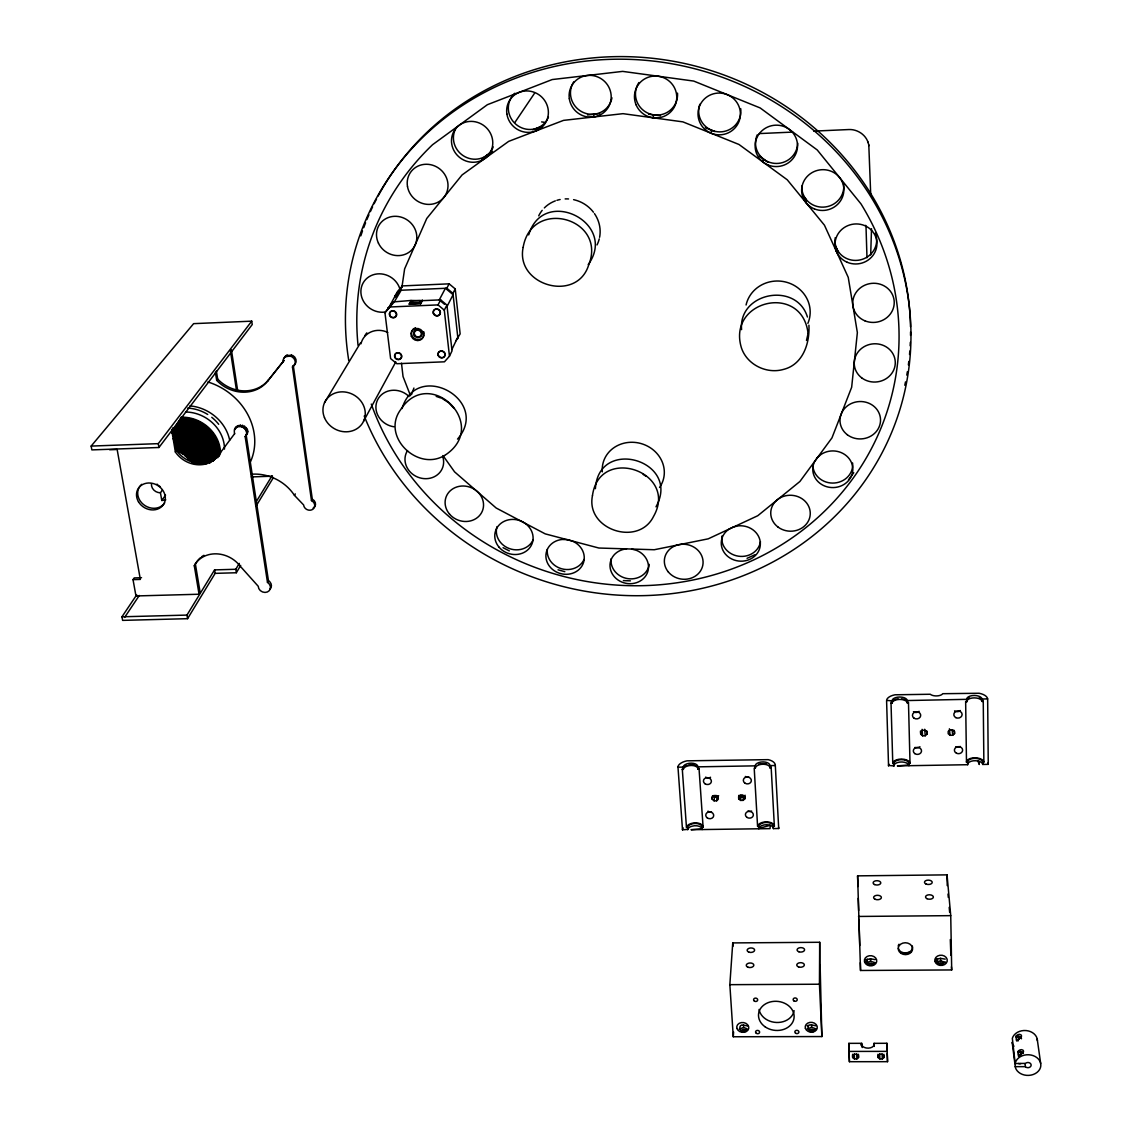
<?xml version="1.0" encoding="UTF-8"?>
<svg xmlns="http://www.w3.org/2000/svg" width="1132" height="1132" viewBox="0 0 1132 1132"><rect width="100%" height="100%" fill="white"/><g stroke="black" fill="none" stroke-linecap="round" stroke-linejoin="round"><path stroke-width="1.5" d="M819.978 986.92L819.695 942.277L732.744 942.914L729.843 984.67L733.281 1036.756L821.874 1036.558L820.106 964.789M821.874 1036.558L819.441 984.217L819.695 942.277M815.903 1025.79L811.573 1024.927C806.578 1023.625 807.059 1031.224 811.503 1031.309L815.875 1028.988M870.678 254.912L871.527 228.721M805.913 202.571L806.026 199.289L802.744 195.284M595.39 488.67C598.587 435.99 681.69 460.809 655.994 506.796M774.373 826.303L773.255 826.318A7.301 3.962 -2.3 0 0 766.506 822.469A7.301 3.962 -2.3 0 0 758.723 826.148L757.619 826.105A8.405 4.57 -2.3 0 1 766.59 821.86A8.405 4.57 -2.3 0 1 774.373 826.303L771.189 767.906A8.518 4.415 -2.5 0 0 771.076 767.072M702.109 828.808L691.001 829.714L770.057 828.624L770.213 825.313L758.85 828.412A7.301 3.976 -2.3 0 1 769.279 825.03L770.467 825.398A7.301 3.976 -2.3 0 1 773.382 828.582L778.703 828.511L775.321 765.515A12.777 6.608 -2.5 0 0 768.147 759.643L687.053 760.831A12.707 6.566 -3.8 0 0 677.941 766.562L682.497 829.827L687.775 829.374A7.259 3.948 -3.7 0 1 690.52 826.728L691.68 826.289A7.259 3.948 -3.7 0 1 702.109 828.808L702.165 829.558L702.01 827.308A7.259 3.948 -3.7 0 0 695.529 823.459A7.259 3.948 -3.7 0 0 687.605 827.124L687.732 829.756M757.591 826.544L754.209 768.189L755.327 768.175L755.214 765.487A7.4 3.821 -2.5 0 1 763.109 761.907A7.4 3.821 -2.5 0 1 769.93 765.6L775.321 765.515M755.327 768.175L755.341 767.807A7.386 3.835 -2.5 0 1 763.237 764.227A7.386 3.835 -2.5 0 1 770.057 767.921L771.189 767.906M733.281 1036.756L733.593 1031.974M744.856 798.81L745.097 795.272L743.399 796.843L740.866 796.886L738.97 795.372L738.715 798.909L740.611 800.423L743.144 800.381L744.856 798.81L744.729 796.617L742.833 795.103L740.286 795.145L738.588 796.716L738.715 798.909M743.144 800.381L743.399 796.843M740.611 800.423L740.866 796.886M741.587 329.624C738.135 292.268 796.574 281.274 807.427 317.017M716.641 800.791L718.325 799.22L718.183 797.027L716.287 795.513L713.754 795.555L712.07 797.126L712.212 799.305L714.108 800.833L716.641 800.791L716.952 797.253L718.636 795.683M714.108 800.833L714.433 797.296L712.537 795.782L712.212 799.305M808.913 325.167C809.904 343.137 803.041 364.532 783.542 369.4C766.718 374.267 747.219 364.829 741.502 348.09C726.588 300.362 801.838 282.505 808.036 333.119M763.166 162.173L763.506 159.088M808.135 333.36L806.479 340.449M687.563 827.506L686.53 827.096A8.363 4.542 -3.7 0 1 695.656 822.865A8.363 4.542 -3.7 0 1 703.113 827.294L699.067 769.137A8.462 4.386 -3.8 0 0 699.01 768.303M682.497 829.827L682.568 829.176A12.537 6.82 -3.7 0 1 683.162 827.902M686.473 827.52L682.285 768.996M682.228 769.42L683.332 769.406L683.204 766.732A7.358 3.792 -3.8 0 1 691.242 763.166A7.358 3.792 -3.8 0 1 697.793 766.845L755.186 765.855M683.332 769.406L683.374 769.038A7.344 3.806 -3.8 0 1 691.411 765.458A7.344 3.806 -3.8 0 1 697.949 769.152L699.067 769.137M401.888 287.5L404.619 268.892L426.75 218.49L462.082 174.936L508.664 141.373L563.538 120.374L623.01 113.667L682.907 121.874L738.97 144.471L787.249 179.79L824.45 225.197L848.236 277.354L857.363 332.61L851.66 387.257L831.963 437.886L799.899 481.496L757.761 515.725L708.222 538.832L654.239 549.742L598.885 548.029L545.2 533.865L496.184 508.027L454.569 471.86L442.98 455.573M141.528 577.702L134.213 577.914L133.024 579.641L135.967 595.956L199.062 594.229L194.294 565.759A27.479 23.701 27 0 1 239.956 565.887L258.238 586.277A6.268 5.434 25.5 0 0 267.421 591.965A6.268 5.434 25.5 0 0 267.477 582.357L245.163 436.627C255.62 426.17 231.296 419.392 234.621 433.811M1024.941 1063.585L1025.493 1066.811A3.226 2.589 0 0 0 1030.162 1066.952A3.226 2.589 0 0 0 1030.148 1063.231A3.226 2.589 0 0 0 1025.493 1063.387L1015.178 1063.556L1015.362 1062.637A12.919 10.329 0 0 1 1035.228 1056.552A12.919 10.329 0 0 1 1035.299 1073.561A12.919 10.329 0 0 1 1015.39 1067.575L1012.164 1042.303L1012.348 1043.209M246.252 434.985C248.559 429.099 240.083 423.708 235.654 428.137M710.967 133.18L711.575 130.237M861.693 1043.322L861.579 1043.746A6.339 4.019 0.9 0 0 868.301 1048.147A6.339 4.019 0.9 0 0 874.088 1043.35L886.894 1043.279L887.219 1051.373L849 1051.43L848.887 1043.35L861.693 1043.322L861.636 1045.289A6.339 4.033 0.9 0 0 862.358 1047.524M402.072 408.553C416.689 359.311 491.274 400.332 457.526 439.103M652.938 117.77L653.857 114.898M528.686 234.918C543.388 185.266 618.497 222.99 588.201 264.605M411.539 394.516L413.916 388.035M593.21 117.035L594.427 114.176M451.866 349.547L457.781 337.223M411.058 300.475L392.903 301.947L384.951 312.687L390.611 358.603L396.851 363.726L444.452 361.815L449.461 356.226L452.022 350.878L446.914 305.06L440.673 299.867L422.377 300.659L420.609 303.857L409.317 304.352L411.058 300.475L422.377 300.659M455.955 340.746L460.144 333.898L455.234 288.929L449.121 283.835L402.369 285.915L397.53 291.49L388.12 308.965L387.965 307.621M449.461 356.226L444.296 310.126L446.914 305.06M457.922 338.553L452.956 293.344L455.234 288.929M447.069 306.418L453.097 294.688L445.428 288.278L439.258 299.923L444.466 304.253M536.016 130.916L537.516 128.001M384.951 312.687L389.917 306.984L438.013 304.904L440.673 299.867M394.912 295.891L399.78 290.301L446.815 288.221L449.121 283.835M363.584 421.203L395.79 361.9M267.477 582.357L268.44 580.617L246.182 435.084M1018.064 1052.972L1018.517 1054.713A1.939 1.217 4.7 0 0 1021.135 1054.6A1.939 1.217 4.7 0 0 1020.923 1052.916A1.939 1.217 4.7 0 0 1018.276 1052.817C1016.777 1051.005 1021.092 1048.628 1022.889 1050.128A3.707 2.363 -17.3 0 1 1023.187 1052.406L1018.489 1056.043L1018.305 1054.6M251.502 474.237A42.761 37.469 27.7 0 1 294.462 495.377L303.631 504.971A5.688 5.023 26.4 0 0 308.668 510.136A5.688 5.023 26.4 0 0 314.555 506.881A5.688 5.023 26.4 0 0 311.484 500.613L312.305 499.141L293.315 365.678A6.311 5.688 32.1 0 0 292.693 355.42L286.467 355.363A6.311 5.688 32.1 0 0 284.061 358.519M420.609 303.857L422.293 299.98M1016.112 1037.62L1016.55 1039.318A1.924 1.189 4.5 0 0 1019.14 1039.204A1.924 1.189 4.5 0 0 1018.927 1037.563A1.924 1.189 4.5 0 0 1016.31 1037.464C1014.852 1035.681 1019.097 1033.332 1020.88 1034.789A3.665 2.321 -17.3 0 1 1021.177 1037.025L1016.564 1040.633A3.849 2.391 4.5 0 0 1018.404 1040.775M412.317 300.914L411.086 303.093L419.25 302.739L420.453 300.546L412.317 300.914L412.727 304.31M409.317 304.352L411.128 301.154M294.462 495.377L295.296 493.92M485.274 158.225A21.069 20.022 39.3 0 0 479.345 123.048A21.069 20.022 39.3 0 0 451.767 144.217A21.069 20.022 39.3 0 0 485.274 158.225L487.029 155.197M136.703 594.852L121.959 616.798L122.624 620.378L187.572 618.68L215.151 573.358L236.347 572.75L240.691 565.363M389.917 306.984L392.903 301.947M399.78 290.301L402.369 285.915M236.347 572.75L235.796 569.269L239.276 563.382M324.559 402.596L360.4 342.996M256.002 506.188L273.378 477.633M199.062 594.229L200.138 592.489L195.383 564.033A27.437 23.673 27 0 1 200.491 557.694M187.572 618.68L186.964 615.086L214.585 569.891L235.796 569.269M256.412 501.405L271.977 475.935M194.294 565.759L195.383 564.033M124.591 617.449L139.307 595.446M311.484 500.613L292.452 366.98L293.315 365.678M246.649 433.018L247.682 431.49M246.295 430.981L247.314 429.452M245.163 436.627L247.285 433.443M514.947 122.369L534.488 93.333M245.22 429.099L246.238 427.585M243.564 427.627L244.583 426.099M241.512 426.722L242.559 425.193M291.334 354.939L290.471 356.226L286.297 356.396L287.174 355.108M237.31 426.99L238.357 425.476M217.853 456.097L218.915 454.54A26.39 23.164 31.7 0 1 176.507 450.451L175.375 451.993A26.432 23.192 31.6 0 0 217.853 456.097L234.621 433.669M267.463 381.314L283.934 360.556L267.463 381.314A34.385 30.706 33.5 0 1 216.679 380.366L215.405 372.301M239.347 426.495L240.394 424.981M234.579 429.806L236.701 426.623M165.781 499.835A16.626 14.405 31.1 0 1 161.777 500.471L165.555 495.179M161.777 500.471L160.447 492.76L162.343 490.128M216.679 380.366L217.655 379.064L216.396 370.999M158.947 447.494L252.238 324.544L251.729 321.163L193.614 323.653L91.154 446.079L91.862 449.899L158.947 447.494L158.296 443.645L251.729 321.163M395.068 297.235L401.167 290.245L394.304 301.89L388.12 308.965M925.24 735.758L927.066 734.13L927.009 731.852L925.113 730.282L922.481 730.338L920.67 731.979L920.726 734.244L922.608 735.814L925.24 735.758L924.702 729.263M952.719 735.248L954.559 733.607L954.517 731.343L952.635 729.772L949.989 729.815L948.163 731.456L948.206 733.734L950.088 735.305L952.719 735.248L952.196 730.381M858.523 1057.543L858.452 1055.576L856.683 1054.189L854.25 1054.189L852.58 1055.59L852.665 1057.543L854.434 1058.944L856.867 1058.929L858.523 1057.543L858.466 1054.302M882.309 1058.915L883.979 1057.514L883.922 1055.548L882.139 1054.161L879.706 1054.161L878.036 1055.548L878.092 1057.529L879.861 1058.915L882.309 1058.915L882.125 1054.034M445.838 454.668C490.156 424.486 429.226 364.914 400.516 409.841C380.904 436.74 418.331 472.426 445.244 455.007M481.595 159.103L492.505 151.249M1016.564 1040.633L1016.338 1039.204M945.206 959.144L940.579 958.351L936.164 959.2L936.405 962.313L940.409 964.422L945.461 962.257M747.714 1025.988L743.498 1025.111C738.644 1023.795 738.588 1031.323 743.13 1031.493L747.544 1029.172M875.036 959.596L870.522 958.804L866.065 959.653L866.15 962.766L870.72 965.016L875.135 962.709L870.607 961.28L866.178 962.851M532.719 129.84L542.355 126.147M807.286 1028.917L811.686 1027.318L816.059 1028.903M807.13 1025.818L808.333 1025.38M936.235 962.412L940.621 960.827L945.262 962.356M739.21 1029.101L743.653 1027.502L746.497 1028.549M1017.951 1051.472L1017.951 1051.472A3.891 2.434 4.7 0 1 1023.385 1053.368M1015.998 1036.148L1015.998 1036.148A3.849 2.391 4.5 0 1 1021.474 1038.766M587.48 114.955L599.663 113.582M888.917 764.171A12.961 6.665 -0.1 0 0 888.521 765.416L893.983 765.954L893.898 763.251A7.5 3.849 -0.1 0 1 901.497 759.657A7.5 3.849 -0.1 0 1 908.883 763.364L908.939 765.699L908.755 764.977L897.365 765.897L967.662 764.708L967.591 761.992A7.584 3.863 1.1 0 1 975.048 758.369A7.584 3.863 1.1 0 1 982.717 762.091L983.864 762.077L983.255 701.401A8.844 4.287 0.7 0 0 981.543 699.123M759.218 133.59L792.612 132.09M813.71 131.128L848.858 129.543C857.249 129.133 865.683 134.595 868.173 142.703M409.232 303.673L420.524 303.178M91.154 446.079L158.296 443.645M109.634 449.758L117.148 449.489L140.354 579.428L133.024 579.641M251.346 476.912L272.529 476.19M121.959 616.798L186.964 615.086M967.662 764.708L967.619 764.341A7.57 3.863 1.2 0 1 977.878 761.015L979.166 761.355A7.57 3.863 1.2 0 1 982.746 764.44L988.25 764.355L987.656 698.897A13.259 6.41 0.7 0 0 979.123 693.265L942.758 693.704A6.877 3.325 0.1 0 1 936.9 695.911A6.877 3.325 0.1 0 1 930.278 694.256L895.016 694.793A13.131 6.396 -0.4 0 0 886.568 700.368L892.101 700.864L892.172 703.269L890.997 702.887A8.759 4.273 -0.4 0 1 891.846 701.316M892.101 700.864L892.087 700.524A7.599 3.707 -0.4 0 1 899.798 697.029A7.599 3.707 -0.4 0 1 907.27 700.552L966.785 699.335L966.813 701.741L965.61 701.359M966.785 699.335L966.742 698.982A7.683 3.707 0.7 0 1 974.298 695.472A7.683 3.707 0.7 0 1 982.067 699.01L987.656 698.897M892.172 703.269L892.143 702.915A7.599 3.707 -0.4 0 1 899.855 699.42A7.599 3.707 -0.4 0 1 907.326 702.958L908.487 702.93L910.015 763.35L908.883 763.364M966.813 701.741L966.77 701.387A7.669 3.721 0.7 0 1 974.327 697.878A7.669 3.721 0.7 0 1 982.095 701.43L983.255 701.401M677.856 767.185L683.162 767.1M910.015 763.35A8.646 4.443 -0.1 0 0 901.525 759.063A8.646 4.443 -0.1 0 0 892.752 763.223L893.912 763.619M983.864 762.077A8.731 4.457 1.1 0 0 975.034 757.789A8.731 4.457 1.1 0 0 966.445 761.949L967.634 762.36M714.433 797.296L716.952 797.253M702.01 827.308L703.113 827.294M857.589 875.857L947.045 874.866L950.739 915.647L951.701 969.94L860.532 970.478L857.589 875.857L857.985 886.526M858.509 916.453L950.739 915.647M729.843 984.67L819.441 984.217M860.801 1044.864L861.749 1044.864M849 1051.43L849.41 1061.703L887.545 1061.674L886.894 1043.279M1015.192 1066.655L1025.351 1066.655M544.351 122.284L541.605 121.916M648.594 114.176L660.48 115.804M631.571 549.034L636.467 550.35A19.329 17.376 11.5 0 1 643.57 578.452A19.329 17.376 11.5 0 1 612.256 573.811A19.329 17.376 11.5 0 1 626.534 548.879M1018.489 1056.043L1018.531 1056.057A3.891 2.434 4.7 0 0 1019.154 1056.17M436.188 396.37L440.659 397.94M705.378 127.732L714.858 131.553M442.159 398.464L448.81 402.78L454.173 408.496M643.146 474.393L645.792 476.105M759.261 155.975L767.737 162.173M438.013 304.904L444.296 310.126M446.815 288.221L452.956 293.344M874.074 1043.308L874.13 1044.85A6.339 4.033 0.9 0 1 874.187 1046.407M834.949 244.823L838.43 252.45M977.878 761.015L979.293 764.496L978.897 761.284M410.506 395.676L403.049 376.588L401.478 363.202M868.796 144.91L870.749 195.652M867.975 142.009L868.994 145.646M172.743 427.91L176.507 450.451M171.597 429.424L175.375 451.993M214.585 569.891L215.151 573.358M231.395 349.788L237.762 391.276M230.433 351.047L236.56 390.865M1037.223 1039.077L1040.676 1063.429M1015.178 1063.556L1012.333 1038.327A12.707 10.216 -0.1 0 1 1026.2 1030.573A12.707 10.216 -0.1 0 1 1037.393 1040.718M954.205 730.366L954.559 733.607M949.408 728.796L950.088 735.305M947.993 894.039L948.305 897.421M949.196 907.369L949.649 912.335M951.418 966.813L951.701 969.94M926.783 730.876L927.066 734.13M922.085 729.319L922.608 735.814M920.457 731.003L920.726 734.244M937.367 958.776L937.678 962.738M697.793 766.845L697.949 769.152M743.498 1025.111L743.653 1027.502M732.744 942.914L732.956 946.352M758.695 826.53L758.836 828.78M893.983 765.954L893.955 765.586A7.5 3.863 -0.1 0 1 896.36 763.01L897.492 762.558A7.5 3.863 -0.1 0 1 908.755 764.977M769.93 765.6L770.057 767.921M773.255 826.318L773.382 828.582M811.573 1024.927L811.686 1027.318M950.3 939.574L950.88 955.267M848.887 1043.35L849.41 1061.703M887.219 1053.538L887.545 1061.674M883.866 1054.274L883.979 1057.514M879.706 1054.048L879.861 1058.915M870.522 958.804L870.607 961.28M877.993 1054.274L878.092 1057.529M866.985 257.728L866.079 228.735A22.668 21.706 -4.2 0 0 865.683 225.339M858.254 898.313L858.636 910.538M858.919 919.283L859.74 945.503M891.026 703.283L892.78 763.647M886.597 700.977L888.549 766.053M867.282 959.228L867.381 963.176M907.27 700.552L907.326 702.958M860.348 962.695L860.532 970.478M940.579 958.351L940.621 960.827M856.768 1054.076L856.867 1058.929M947.045 874.866L947.229 885.592M854.349 1054.076L854.434 1058.944M852.608 1054.302L852.665 1057.543M965.653 701.755L966.487 762.374M836.35 247.88L836.392 251.389M982.067 699.01L982.095 701.43M982.717 762.091L982.746 764.44M602.309 471.874A31.257 28.541 15.9 0 1 640.698 443.461A31.257 28.541 15.9 0 1 659.56 487.468M746.073 304.989A32.418 30.677 5.7 0 1 787.179 282.434A32.418 30.677 5.7 0 1 807.88 323.37M538.719 215.83A32.587 30.918 29.3 0 1 542.186 210.34M544.336 207.92A32.587 30.918 29.3 0 1 555.331 200.873M556.902 200.336A32.587 30.918 29.3 0 1 560.142 199.515M565.151 198.921A32.587 30.918 29.3 0 1 568.533 198.949M573.599 199.656A32.587 30.918 29.3 0 1 593.451 212.222M594.442 213.58A32.587 30.918 29.3 0 1 599.606 237.295M599.253 238.88A32.587 30.918 29.3 0 1 597.003 244.951M778.519 827.209A12.608 6.863 -2.3 0 1 778.703 828.511M758.638 764.312A8.518 4.415 -2.5 0 1 766.421 763.987M769.944 765.543A8.518 4.415 -2.5 0 1 770.651 766.279M751.634 811.05A3.962 3.382 6.2 0 1 748.011 810.965M716.74 795.994A5.292 4.528 7.3 0 1 714.221 795.768M748.917 777.16A3.99 3.438 6.1 0 1 745.323 776.467M743.101 795.584A5.306 4.542 6.4 0 1 740.583 795.357M711.519 811.856A3.948 3.368 7.5 0 1 707.967 811.177M710.556 777.245A3.976 3.424 7.6 0 1 705.646 777.132M683.374 767.397A8.462 4.386 -3.8 0 1 686.855 765.543M688.355 765.175A8.462 4.386 -3.8 0 1 694.581 765.218M695.911 765.614A8.462 4.386 -3.8 0 1 697.991 766.774M968.256 698.472A8.844 4.287 0.7 0 1 969.558 697.977M979.081 698.005A8.844 4.287 0.7 0 1 980.425 698.501M987.854 763.095A13.089 6.693 1.2 0 1 988.25 764.355M892.709 700.623A8.759 4.273 -0.4 0 1 893.813 700.015M895.143 699.519A8.759 4.273 -0.4 0 1 898.228 698.925M901.525 698.939A8.759 4.273 -0.4 0 1 904.567 699.548M905.855 700.043A8.759 4.273 -0.4 0 1 906.93 700.651M908.26 702.123A8.759 4.273 -0.4 0 1 908.487 702.93M960.276 710.514A4.132 3.58 -2 0 1 954.587 710.854M960.219 746.413A4.089 3.523 -1.5 0 1 955.804 746.681M919.113 711.335A4.104 3.566 -0.5 0 1 913.467 711.688M919.934 746.71A4.075 3.509 -0.1 0 1 914.967 747.417M911.076 951.743A14.32 11.844 2.1 0 1 902.331 952.564M941.64 965.016A1.953 1.174 2 0 0 940.183 964.988A1.953 1.174 2 0 1 939.022 964.294M938.909 963.856A1.953 1.174 2 0 1 941.937 962.992A1.953 1.174 2 0 1 941.767 965.002M869.206 965.115A1.939 1.16 0.4 0 1 869.319 963.558A1.939 1.16 0.4 0 1 871.909 963.473A1.939 1.16 0.4 0 1 872.362 965.002M912.378 946.069A7.188 5.943 2.1 0 1 906.732 952.988A7.188 5.943 2.1 0 1 898.27 948.234M898.214 946.168A7.188 5.943 2.1 0 1 899.006 944.229M1013.961 1046.223A12.707 10.216 -0.1 0 1 1012.999 1044.765M1020.866 1063.542A1.939 1.231 4.8 0 1 1018.545 1063.486M794.126 1010.692A17.744 14.49 5.9 0 1 776.566 1022.479A17.744 14.49 5.9 0 1 759.063 1009.447M810.271 1031.832A1.896 1.203 -0.7 0 1 813.13 1031.747M742.422 1031.832A1.882 1.189 -2.4 0 1 744.743 1031.761M809.762 1030.629A1.896 1.203 -0.7 0 1 812.224 1029.356A1.896 1.203 -0.7 0 1 813.101 1031.28A1.896 1.203 -0.7 0 1 809.96 1031.054M742.79 1031.818A1.896 1.189 -2.5 0 1 742.026 1029.95A1.896 1.189 -2.5 0 1 745.097 1030.035A1.896 1.189 -2.5 0 1 743.851 1031.846M348.755 360.471A283.849 267.124 14.9 0 1 711.462 73.58A283.849 267.124 14.9 0 1 834.822 516.433A283.849 267.124 14.9 0 1 364.221 416.01M360.811 235.852A282.434 266.006 14.9 0 1 362.509 230.956M363.697 227.702A282.434 266.006 14.9 0 1 365.579 222.834M366.881 219.608A282.434 266.006 14.9 0 1 368.933 214.811M370.362 211.627A282.434 266.006 14.9 0 1 372.584 206.887M374.112 203.746A282.434 266.006 14.9 0 1 376.489 199.09M378.13 196.02A282.434 266.006 14.9 0 1 691.949 65.217A282.434 266.006 14.9 0 1 910.51 326.738M910.553 331.931A282.434 266.006 14.9 0 1 910.524 335.397M910.326 342.345A282.434 266.006 14.9 0 1 910.156 345.812M909.817 351.019A282.434 266.006 14.9 0 1 909.52 354.486M908.798 361.405A282.434 266.006 14.9 0 1 908.373 364.858M907.355 371.721A282.434 266.006 14.9 0 1 906.789 375.131M905.501 381.894A282.434 266.006 14.9 0 1 904.793 385.248M360.981 343.788A20.093 18.367 29.5 0 1 387.738 332.384M875.376 233.206A20.885 19.909 -10 0 1 857.914 260.289A20.885 19.909 -10 0 1 835.246 237.649M371.296 404.082A272.161 256.087 14.9 0 0 741.517 565.25A272.161 256.087 14.9 0 0 860.999 203.916L817.233 149.962L760.152 107.936L693.704 81.065L622.671 71.387L552.204 79.551L487.354 104.71L432.537 144.726A272.161 256.087 14.9 0 0 358.037 345.317M853.769 472.667A270.803 255.011 14.9 0 1 848.491 479.784M754.959 554.722A270.803 255.011 14.9 0 1 747.063 558.302M630.411 580.843A270.803 255.011 14.9 0 1 623.392 580.589M564.826 571.66A270.803 255.011 14.9 0 1 558.048 569.806M509.315 550.874A270.803 255.011 14.9 0 1 503.061 547.676M442.98 457.328A19.612 17.716 23.4 0 1 421.826 478.327A19.612 17.716 23.4 0 1 407.506 450.607M384.47 312.135A20.348 18.749 32.2 0 1 361.221 295.155A20.348 18.749 32.2 0 1 377.154 273.93A20.348 18.749 32.2 0 1 400.374 290.938M393.865 426.764A19.838 17.999 26.4 0 1 377.663 399.709A19.838 17.999 26.4 0 1 409.062 396.554M493.198 146.948A20.956 19.937 39.5 0 1 465.167 156.824A20.956 19.937 39.5 0 1 456.182 127.817M740.724 108.644A21.098 20.8 4.7 0 1 717.561 131.765A21.098 20.8 4.7 0 1 699.817 104.286M797.678 143.156A21.098 20.602 -8 0 1 772.123 163.022A21.098 20.602 -8 0 1 757.237 134.835M760.478 541.69A19.47 17.631 5.7 0 1 738.474 556.194A19.47 17.631 5.7 0 1 721.947 536.002M852.608 463.002A19.923 18.254 -0.3 0 1 834.822 482.982A19.923 18.254 -0.3 0 1 812.96 466.78M611.959 97.819A21.14 20.602 38.8 0 1 583.688 112.662A21.14 20.602 38.8 0 1 573.754 81.858M584.098 559.364A19.216 17.263 14.7 0 1 561.769 568.802A19.216 17.263 14.7 0 1 547.336 549.402M364.999 335.511A19.994 18.296 29.6 0 1 366.825 332.879M533.243 539.596A19.258 17.305 17.5 0 1 509.442 548.596A19.258 17.305 17.5 0 1 497.033 526.635M548.44 116.992A21.084 20.305 40.5 0 1 519.814 126.954A21.084 20.305 40.5 0 1 511.466 97.281M512.216 96.192A21.084 20.305 40.5 0 1 514.918 93.234M677.516 93.121A21.126 20.786 28.7 0 1 651.155 114.346A21.126 20.786 28.7 0 1 638.915 82.551M649.216 564.373A19.244 17.305 11.5 0 1 627.878 578.65A19.244 17.305 11.5 0 1 611.153 558.727M843.651 184.205A21.027 20.291 -10.6 0 1 823.488 207.128A21.027 20.291 -10.6 0 1 801.81 186.087M424.104 334.888A6.481 5.971 28.6 0 1 413.831 338.043A6.481 5.971 28.6 0 1 415.472 327.756M423.736 331.733A6.481 5.971 28.6 0 1 424.132 333.303M439.089 309.758A3.622 3.354 28.8 0 1 438.438 315.432A3.622 3.354 28.8 0 1 433.301 312.135A3.622 3.354 28.8 0 1 438.296 309.248M175.941 448.484A30.522 26.531 31.2 0 1 193.94 463.413M175.177 447.168A30.14 26.22 31.2 0 1 195.171 463.752M175.644 449.22A29.885 25.994 31.2 0 1 192.468 462.535M177.837 451.258A30.267 26.305 31.2 0 1 183.327 454.484M184.587 455.446A30.267 26.305 31.2 0 1 189.157 459.804M189.964 405.893A40.71 35.686 31.7 0 1 229.655 440.136M171.923 432.509A32.771 28.583 31.4 0 1 208.288 461.347M172.786 431.759A32.389 28.258 31.4 0 1 208.727 460.257M171.866 433.287A32.149 28.031 31.4 0 1 207.552 461.559M174.3 434.094A32.517 28.357 31.4 0 1 207.114 462.648M174.186 434.872A31.894 27.805 31.4 0 1 206.364 462.875M173.366 435.636A32.276 28.13 31.3 0 1 205.925 463.964M173.238 436.414A31.654 27.593 31.3 0 1 205.175 464.191M174.059 437.32A32.021 27.904 31.3 0 1 204.439 463.766M173.904 438.098A31.399 27.366 31.3 0 1 203.703 464.035M173.097 438.862A31.781 27.677 31.3 0 1 202.883 463.596M176.111 440.15A31.144 27.126 31.3 0 1 202.147 463.879M175.333 440.942A31.526 27.451 31.3 0 1 201.241 463.455M175.12 441.706A30.904 26.899 31.3 0 1 200.505 463.78M174.342 442.485A31.272 27.225 31.3 0 1 198.921 461.941M175.672 443.617A30.649 26.673 31.3 0 1 198.213 462.323M174.908 444.409A31.017 26.998 31.2 0 1 197.732 463.342M174.668 445.173A30.394 26.446 31.2 0 1 197.025 463.71M175.446 446.404A30.776 26.772 31.2 0 1 195.878 463.356M185.521 412.02A36.153 31.668 31.7 0 1 224.476 449.121M180.979 417.213A35.262 30.861 31.6 0 1 220.471 453.352M180.894 418.062A34.625 30.295 31.6 0 1 219.594 455.177A34.696 30.366 31.6 0 0 180.879 417.977M180.059 418.798A34.993 30.606 31.6 0 1 219.184 456.309M179.974 419.647A34.342 30.04 31.6 0 1 218.377 456.465M179.125 420.382A34.724 30.366 31.5 0 1 217.952 457.583M179.082 421.146A34.102 29.828 31.5 0 1 217.217 457.696M178.233 421.882A34.469 30.14 31.5 0 1 216.863 457.201M178.191 422.646A33.861 29.602 31.5 0 1 216.113 457.328M177.342 423.382A34.229 29.913 31.5 0 1 215.703 458.446M177.285 424.146A33.62 29.375 31.5 0 1 214.953 458.573M176.451 424.896A33.988 29.701 31.5 0 1 214.528 459.691M176.394 425.66A33.38 29.163 31.5 0 1 213.792 459.833M175.545 426.41A33.748 29.474 31.5 0 1 213.368 460.95M175.502 427.174A33.125 28.937 31.5 0 1 212.618 461.092M174.639 427.924A33.507 29.248 31.4 0 1 212.151 460.611M174.597 428.703A32.885 28.71 31.4 0 1 211.415 460.781M173.748 429.452A33.252 29.022 31.4 0 1 210.976 461.898M173.691 430.231A32.644 28.484 31.4 0 1 210.241 462.054M172.828 430.981A33.012 28.809 31.4 0 1 209.802 463.172M207.934 381.979A61.312 53.841 31.8 0 1 250.526 461.686M187.643 408.114A37.724 33.069 31.7 0 1 207.736 414.468M211.783 417.326A37.724 33.069 31.7 0 1 218.702 424.316M160.447 492.76A8.051 6.976 31.1 0 1 151.462 483.859M176.748 450.027A34.342 29.828 31.2 0 1 190.728 461.092M160.263 486.661A7.995 6.948 31.1 0 1 157.023 484.114M201.581 556.831A27.437 23.673 27 0 1 203.944 555.317M268.44 580.617A6.268 5.434 25.6 0 1 269.996 589.149M164.649 502.891A14.914 12.905 30.9 0 1 143.467 504.504A14.914 12.905 30.9 0 1 141.741 484.312M292.452 366.98A6.325 5.688 32.1 0 0 291.815 356.707L289.721 355.957L285.589 356.651A6.325 5.688 32.1 0 0 283.042 361.844M268.369 379.998A34.328 30.663 33.5 0 1 217.655 379.064M312.305 499.141A5.674 5.009 26.4 0 1 313.168 508.084M523.14 247.399C515.202 285.335 576.372 302.994 588.499 265.525C607.941 218.377 531.7 196.968 523.14 247.399M592.461 495.675C585.414 529.635 638.561 547.138 653.603 516.319C678.959 471.591 599.168 444.635 592.461 495.675M817.219 457.752L814.488 461.842A20.022 18.324 -0.2 0 0 831.44 487.538A20.022 18.324 -0.2 0 0 852.042 464.162A20.022 18.324 -0.2 0 0 821.011 454.441L817.219 457.752M733.479 526.932L729.036 529.125A19.569 17.688 5.7 0 0 730.154 558.133A19.569 17.688 5.7 0 0 759.855 547.817A19.569 17.688 5.7 0 0 738.446 525.856L733.479 526.932M567.16 539.624L562.137 539.483A19.315 17.334 14.7 0 0 548.256 564.429A19.315 17.334 14.7 0 0 579.499 569.056A19.315 17.334 14.7 0 0 572.042 540.94L567.16 539.624M736.96 1028.479L736.819 1026.441A6.042 4.91 6.8 0 1 745.875 1023.342A6.042 4.91 6.8 0 1 746.413 1031.507A6.042 4.91 6.8 0 1 736.96 1028.479M805.376 1028.309L805.277 1026.243A6.07 4.938 5 0 1 814.432 1023.144A6.07 4.938 5 0 1 814.842 1031.337A6.07 4.938 5 0 1 805.376 1028.309M864.551 961.889L864.466 959.752A6.198 5.108 3.1 0 1 873.876 956.512A6.198 5.108 3.1 0 1 874.173 964.988A6.198 5.108 3.1 0 1 864.551 961.889M934.961 961.436L934.919 959.299A6.24 5.136 1.2 0 1 944.442 956.045A6.24 5.136 1.2 0 1 944.626 964.549A6.24 5.136 1.2 0 1 934.961 961.436M744.87 783.103A4.019 3.453 6.2 0 0 751.308 781.038A4.019 3.453 6.2 0 0 745.832 777.203A4.019 3.453 6.2 0 0 744.87 783.103M704.981 783.74A4.004 3.438 7.6 0 0 711.363 781.688A4.004 3.438 7.6 0 0 705.887 777.868A4.004 3.438 7.6 0 0 704.981 783.74M746.936 817.361A3.99 3.396 6.2 0 0 753.318 815.337A3.99 3.396 6.2 0 0 747.898 811.545A3.99 3.396 6.2 0 0 746.936 817.361M707.316 817.927A3.976 3.382 7.5 0 0 713.669 815.917A3.976 3.382 7.5 0 0 708.222 812.125A3.976 3.382 7.5 0 0 707.316 817.927M914.798 753.601A4.104 3.523 0 0 0 921.462 751.492A4.104 3.523 0 0 0 916.014 747.573A4.104 3.523 0 0 0 914.798 753.601M955.946 717.674A4.146 3.594 -1.9 0 0 962.115 714.433A4.146 3.594 -1.9 0 0 955.847 711.448A4.146 3.594 -1.9 0 0 955.946 717.674M956.512 753.261A4.118 3.538 -1.4 0 0 962.639 750.091A4.118 3.538 -1.4 0 0 956.413 747.134A4.118 3.538 -1.4 0 0 956.512 753.261M913.934 718.098A4.132 3.58 -0.4 0 0 920.641 715.933A4.132 3.58 -0.4 0 0 915.151 711.986A4.132 3.58 -0.4 0 0 913.934 718.098M925.948 883.979A3.863 2.179 1.1 0 0 932.174 882.677A3.863 2.179 1.1 0 0 926.924 880.257A3.863 2.179 1.1 0 0 925.948 883.979M927.037 898.709A3.92 2.222 1.3 0 0 933.334 897.379A3.92 2.222 1.3 0 0 928.028 894.903A3.92 2.222 1.3 0 0 927.037 898.709M875.022 899.218A3.891 2.222 0.2 0 0 881.333 897.888A3.891 2.222 0.2 0 0 876.14 895.426A3.891 2.222 0.2 0 0 875.022 899.218M874.498 884.531A3.849 2.179 0.1 0 0 880.738 883.229A3.849 2.179 0.1 0 0 875.616 880.823A3.849 2.179 0.1 0 0 874.498 884.531M900.902 953.271A7.202 5.943 2.1 0 0 912.519 949.677A7.202 5.943 2.1 0 0 902.798 943.126A7.202 5.943 2.1 0 0 900.902 953.271M798.937 951.8A3.764 2.236 -1.2 0 0 804.597 949.819A3.764 2.236 -1.2 0 0 798.994 947.923A3.764 2.236 -1.2 0 0 798.937 951.8M798.612 966.954A3.792 2.292 -1.2 0 0 804.343 964.931A3.792 2.292 -1.2 0 0 798.683 962.992A3.792 2.292 -1.2 0 0 798.612 966.954M748.054 967.266A3.778 2.278 -2.4 0 0 753.827 965.242A3.778 2.278 -2.4 0 0 748.266 963.304A3.778 2.278 -2.4 0 0 748.054 967.266M748.917 952.154A3.736 2.236 -2.4 0 0 754.619 950.173A3.736 2.236 -2.4 0 0 749.115 948.276A3.736 2.236 -2.4 0 0 748.917 952.154M793.914 1000.9A2.052 1.684 5.3 0 0 797.211 999.938A2.052 1.684 5.3 0 0 794.438 998.042A2.052 1.684 5.3 0 0 793.914 1000.9M754.379 1001.07A2.038 1.67 6.4 0 0 757.662 1000.108A2.038 1.67 6.4 0 0 754.874 998.212A2.038 1.67 6.4 0 0 754.379 1001.07M765.232 1026.908A17.843 14.546 5.9 0 0 793.942 1018.616A17.843 14.546 5.9 0 0 769.774 1002.089A17.843 14.546 5.9 0 0 765.232 1026.908M756.346 1033.318A2.023 1.641 6.4 0 0 759.6 1032.37A2.023 1.641 6.4 0 0 756.841 1030.502A2.023 1.641 6.4 0 0 756.346 1033.318M795.598 1033.219A2.038 1.656 5.4 0 0 798.881 1032.271A2.038 1.656 5.4 0 0 796.121 1030.403A2.038 1.656 5.4 0 0 795.598 1033.219M324.488 417.694A21.635 19.485 28.3 0 0 360.797 425.448A21.635 19.485 28.3 0 0 347.029 392.351A21.635 19.485 28.3 0 0 324.488 417.694M847.274 262.299A20.984 19.994 -9.7 0 0 876.847 241.724A20.984 19.994 -9.7 0 0 843.821 227.843A20.984 19.994 -9.7 0 0 847.274 262.299M814.403 208.911A21.14 20.376 -10.3 0 0 843.722 187.431A21.14 20.376 -10.3 0 0 810.144 173.861A21.14 20.376 -10.3 0 0 814.403 208.911M378.428 243.139A20.617 19.173 34.9 0 0 413.222 248.219A20.617 19.173 34.9 0 0 398.28 216.509A20.617 19.173 34.9 0 0 378.428 243.139M778.094 527.116A19.768 17.97 2.8 0 0 810.031 516.164A19.768 17.97 2.8 0 0 783.372 496.41A19.768 17.97 2.8 0 0 778.094 527.116M847.33 434.745A20.277 18.706 -2.9 0 0 880.243 423.198A20.277 18.706 -2.9 0 0 853.188 402.751A20.277 18.706 -2.9 0 0 847.33 434.745M706.113 130.35A21.211 20.9 5 0 0 740.201 116.95A21.211 20.9 5 0 0 711.306 94.536A21.211 20.9 5 0 0 706.113 130.35M407.506 186.639A20.871 19.612 37.4 0 0 440.73 200.463A20.871 19.612 37.4 0 0 434.575 165.909A20.871 19.612 37.4 0 0 407.506 186.639M499.042 547.181A19.343 17.376 17.5 0 0 531.842 544.237A19.343 17.376 17.5 0 0 510.9 519.489A19.343 17.376 17.5 0 0 499.042 547.181M864.806 320.781A20.786 19.569 -7.9 0 0 894.153 300.73A20.786 19.569 -7.9 0 0 861.494 287.047A20.786 19.569 -7.9 0 0 864.806 320.781M506.91 114.106A21.197 20.39 40.2 0 0 540.643 128.27A21.197 20.39 40.2 0 0 535.012 92.612A21.197 20.39 40.2 0 0 506.91 114.106M569.325 98.753A21.253 20.701 38.3 0 0 603.186 113.016A21.253 20.701 38.3 0 0 597.937 77.047A21.253 20.701 38.3 0 0 569.325 98.753M861.636 377.805A20.546 19.131 -5.6 0 0 894.988 365.905A20.546 19.131 -5.6 0 0 867.65 345.048A20.546 19.131 -5.6 0 0 861.636 377.805M636.071 104.781A21.239 20.885 28.3 0 0 672.408 109.974A21.239 20.885 28.3 0 0 658.357 76.254A21.239 20.885 28.3 0 0 636.071 104.781M449.503 514.084A19.456 17.504 20.5 0 0 482.345 511.07A19.456 17.504 20.5 0 0 461.12 486.081A19.456 17.504 20.5 0 0 449.503 514.084M767.807 164.876A21.197 20.687 -7.6 0 0 797.395 143.467A21.197 20.687 -7.6 0 0 763.789 129.26A21.197 20.687 -7.6 0 0 767.807 164.876M668.29 571.915A19.414 17.489 8.8 0 0 701.585 569.028A19.414 17.489 8.8 0 0 681.266 544.294A19.414 17.489 8.8 0 0 668.29 571.915M389.649 315.418A3.622 3.325 30.6 0 0 395.733 316.705A3.622 3.325 30.6 0 0 393.469 311.074A3.622 3.325 30.6 0 0 389.649 315.418M433.415 313.55A3.622 3.354 28.7 0 0 439.513 314.823A3.622 3.354 28.7 0 0 437.277 309.178A3.622 3.354 28.7 0 0 433.415 313.55M394.785 357.288A3.58 3.283 28.4 0 0 400.813 358.547A3.58 3.283 28.4 0 0 398.563 353A3.58 3.283 28.4 0 0 394.785 357.288M438.211 355.519A3.594 3.311 26.5 0 0 444.253 356.792A3.594 3.311 26.5 0 0 442.046 351.231A3.594 3.311 26.5 0 0 438.211 355.519M411.369 336.331A6.481 5.971 28.6 0 0 422.278 338.624A6.481 5.971 28.6 0 0 418.246 328.563A6.481 5.971 28.6 0 0 411.369 336.331M413.859 334.775A4.316 3.976 28.6 0 0 421.118 336.303A4.316 3.976 28.6 0 0 418.444 329.596A4.316 3.976 28.6 0 0 413.859 334.775M389.79 315.191A3.622 3.325 30.6 0 0 395.86 316.465A3.622 3.325 30.6 0 0 393.596 310.833A3.622 3.325 30.6 0 0 389.79 315.191M394.912 357.033A3.58 3.283 28.5 0 0 400.94 358.306A3.58 3.283 28.5 0 0 398.705 352.76A3.58 3.283 28.5 0 0 394.912 357.033M438.325 355.278A3.58 3.297 26.5 0 0 444.381 356.552A3.58 3.297 26.5 0 0 442.173 350.991A3.58 3.297 26.5 0 0 438.325 355.278M414.51 334.577A3.594 3.311 28.6 0 0 420.566 335.85A3.594 3.311 28.6 0 0 418.331 330.261A3.594 3.311 28.6 0 0 414.51 334.577M138.486 501.773A14.942 12.919 30.9 0 0 163.489 504.518A14.942 12.919 30.9 0 0 150.754 483.067A14.942 12.919 30.9 0 0 138.486 501.773"/></g></svg>
